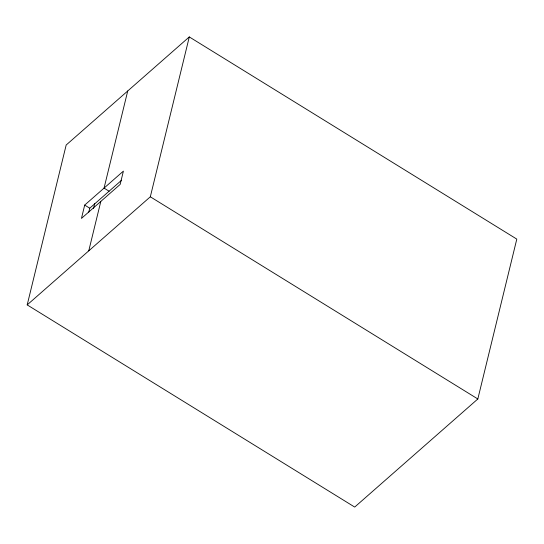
<?xml version="1.0" encoding="UTF-8"?>
<svg xmlns="http://www.w3.org/2000/svg" width="544" height="544" viewBox="0 0 544 544"><rect width="100%" height="100%" fill="white"/><g stroke="black" fill="none" stroke-linecap="round" stroke-linejoin="round"><path stroke-width="0.82" d="M27.2 304.892L66.171 145.024L189.292 36.931L516.8 239.108L477.829 398.976L354.708 507.069L27.2 304.892L150.321 196.799L189.292 36.931M84.701 205.088L81.457 218.409L120.149 184.436L123.4 171.115L84.701 205.088L89.74 208.202L88.788 212.119M93.52 208.461L94.717 203.524M88.76 250.845L100.81 201.423M127.731 90.977L104.06 188.095L109.099 191.209M89.74 208.202L121.577 180.254M150.321 196.799L477.829 398.976"/></g></svg>
